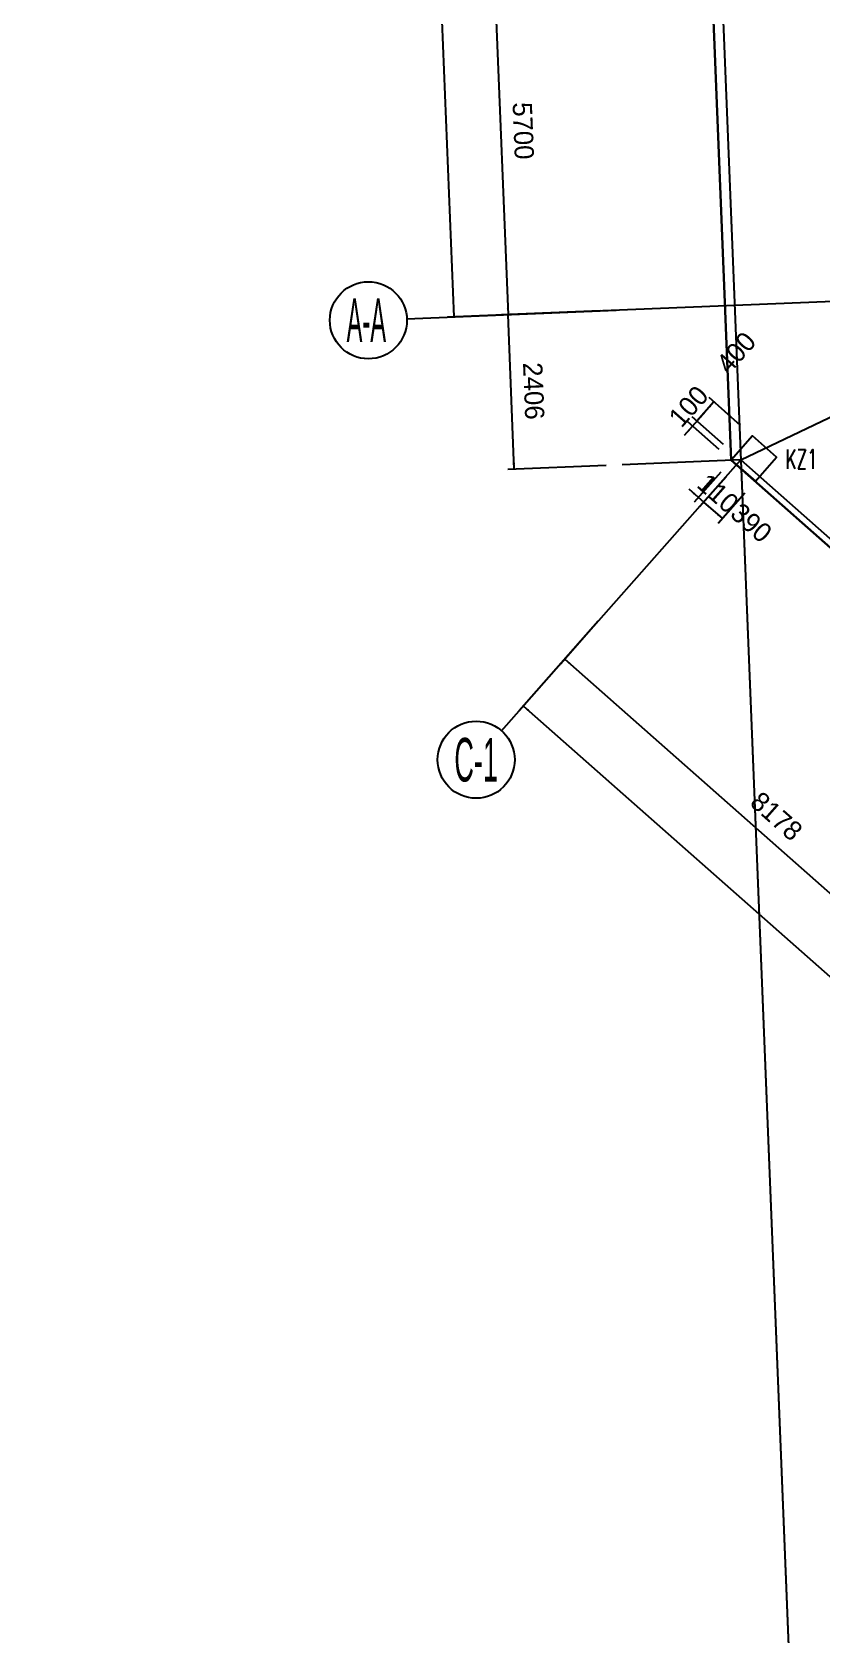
# Model space of a CAD drawing. Extents: x 387171 to 699106, y 11966 to 245688.
# Drawn here: x 471867 to 484172, y 50318 to 75273 of the extents above; entities that cross this region are included whole.
import ezdxf

# ---------------------------------------------------------------- set-up
doc = ezdxf.new("R2010")
doc.units = 0
doc.header["$LTSCALE"] = 100
doc.header["$MEASUREMENT"] = 0
for name, color, linetype in [('COLU', 7, 'Continuous'), ('DIM', 3, 'Continuous'), ('DOTE', 253, 'Continuous'), ('L-AXIS', 3, 'Continuous'), ('NUM', 7, 'Continuous'), ('Q-dote', 253, 'Continuous')]:
    doc.layers.add(name, color=color, linetype=linetype)
doc.styles.add('hztxt', font='hztxt')
doc.styles.get("Standard").update_dxf_attribs({"font": 'standard'})
doc.dimstyles.get("Standard").update_dxf_attribs({"dimtxt": 300, "dimasz": 100, "dimexe": 100, "dimexo": 250, "dimgap": 100, "dimtad": 0, "dimtoh": 1, "dimdec": 0, "dimdsep": 46, "dimcen": 0.09, "dimclrt": 7, "dimadec": 0, "dimazin": 0, "dimtfac": 1, "dimtdec": 4, "dimtofl": 0, "dimtmove": 0, "dimatfit": 3, "dimfxl": 1, "dimtolj": 1, "dimtzin": 0, "dimarcsym": 0})

# ---------------------------------------------------------------- blocks, each defined once
blk = doc.blocks.new('*D3059')
at = {"layer": 'L-AXIS', "color": 0, "linetype": 'ByBlock', "lineweight": -2}
for p, q in [((474241, 232201), (471867, 232105)), ((478441, 70839), (471967, 232109)), ((480715, 70931), (478341, 70835))]:
    blk.add_line(p, q, dxfattribs=at)
for points in [[(471967, 232109), (471988, 232010), (471954, 232009)], [(478441, 70839), (478420, 70939), (478453, 70940)]]:
    blk.add_solid(points, dxfattribs=at)
at = {"layer": 'L-AXIS', "color": 7, "linetype": 'Continuous', "lineweight": -2, "insert": (475554, 151488), "char_height": 300, "width": 1111.67, "attachment_point": 5, "rotation": 272.2988, "style": 'hztxt'}
blk.add_mtext('161400', dxfattribs=at)
blk = doc.blocks.new('*D77')
at = {"layer": 'L-AXIS', "color": 0, "linetype": 'ByBlock', "lineweight": -2}
for p, q in [((480487, 76626), (478954, 76565)), ((479054, 76569), (479282, 70873)), ((480715, 70931), (479182, 70869))]:
    blk.add_line(p, q, dxfattribs=at)
for points in [[(479054, 76569), (479074, 76469), (479041, 76468)], [(479282, 70873), (479262, 70972), (479295, 70974)]]:
    blk.add_solid(points, dxfattribs=at)
at = {"layer": 'L-AXIS', "color": 7, "linetype": 'Continuous', "lineweight": -2, "insert": (479518, 73735), "char_height": 300, "width": 780, "attachment_point": 5, "rotation": 272.2988, "style": 'hztxt'}
blk.add_mtext('5700', dxfattribs=at)
blk = doc.blocks.new('*D321')
at = {"layer": 'L-AXIS', "color": 0, "linetype": 'ByBlock', "lineweight": -2}
for p, q in [((480688, 66099), (479457, 64705)), ((479523, 64780), (492728, 53116)), ((493893, 54435), (492662, 53041))]:
    blk.add_line(p, q, dxfattribs=at)
for points in [[(479523, 64780), (479609, 64726), (479587, 64701)], [(492728, 53116), (492642, 53170), (492664, 53195)]]:
    blk.add_solid(points, dxfattribs=at)
at = {"layer": 'L-AXIS', "color": 7, "linetype": 'Continuous', "lineweight": -2, "insert": (486494, 59090), "char_height": 300, "width": 893.33, "attachment_point": 5, "rotation": 318.5454, "style": 'hztxt'}
blk.add_mtext('17618', dxfattribs=at)
blk = doc.blocks.new('*D2060')
at = {"layer": 'L-AXIS', "color": 0, "linetype": 'ByBlock', "lineweight": -2}
for p, q in [((480688, 66099), (480101, 65434)), ((480167, 65509), (486296, 60094)), ((486818, 60684), (486230, 60020))]:
    blk.add_line(p, q, dxfattribs=at)
for points in [[(480167, 65509), (480253, 65455), (480231, 65430)], [(486296, 60094), (486210, 60148), (486233, 60173)]]:
    blk.add_solid(points, dxfattribs=at)
at = {"layer": 'L-AXIS', "color": 7, "linetype": 'Continuous', "lineweight": -2, "insert": (483463, 63064), "char_height": 300, "width": 775, "attachment_point": 5, "rotation": 318.5454, "style": 'hztxt'}
blk.add_mtext('8178', dxfattribs=at)
blk = doc.blocks.new('_AXISO')
blk.add_circle((0, 0), 0.5)
blk = doc.blocks.new('*D2303')
at = {"layer": 'L-AXIS', "color": 0, "linetype": 'ByBlock', "lineweight": -2}
for p, q in [((480715, 70931), (479182, 70869)), ((479379, 68469), (479282, 70873)), ((480812, 68527), (479279, 68465))]:
    blk.add_line(p, q, dxfattribs=at)
for points in [[(479282, 70873), (479303, 70774), (479270, 70773)], [(479379, 68469), (479358, 68569), (479391, 68570)]]:
    blk.add_solid(points, dxfattribs=at)
at = {"layer": 'L-AXIS', "color": 7, "linetype": 'Continuous', "lineweight": -2, "insert": (479680, 69685), "char_height": 300, "width": 780, "attachment_point": 5, "rotation": 272.2988, "style": 'hztxt'}
blk.add_mtext('2406', dxfattribs=at)
blk = doc.blocks.new('*D1869')
at = {"layer": 'DIM', "color": 0, "linetype": 'ByBlock', "lineweight": -2}
for p, q in [((482489, 69514), (482224, 69215)), ((482901, 69150), (482414, 69581)), ((482636, 68851), (482149, 69281))]:
    blk.add_line(p, q, dxfattribs=at)
for points in [[(482489, 69514), (482435, 69429), (482410, 69451)], [(482224, 69215), (482278, 69301), (482303, 69279)]]:
    blk.add_solid(points, dxfattribs=at)
at = {"layer": 'DIM', "color": 7, "linetype": 'Continuous', "lineweight": -2, "insert": (482835, 70284), "char_height": 300, "width": 576.67, "attachment_point": 5, "rotation": 48.5454, "style": 'hztxt'}
blk.add_mtext('400', dxfattribs=at)
blk = doc.blocks.new('*D2131')
at = {"layer": 'DIM', "color": 0, "linetype": 'ByBlock', "lineweight": -2}
for p, q in [((482356, 69365), (482025, 68990)), ((482570, 68776), (482083, 69206)), ((482636, 68851), (482149, 69281))]:
    blk.add_line(p, q, dxfattribs=at)
for points in [[(482158, 69140), (482104, 69054), (482079, 69076)], [(482224, 69215), (482278, 69301), (482303, 69279)]]:
    blk.add_solid(points, dxfattribs=at)
at = {"layer": 'DIM', "color": 7, "linetype": 'Continuous', "lineweight": -2, "insert": (482094, 69445), "char_height": 300, "width": 476.67, "attachment_point": 5, "rotation": 48.5454, "style": 'hztxt'}
blk.add_mtext('100', dxfattribs=at)
blk = doc.blocks.new('*D1804')
at = {"layer": 'DIM', "color": 0, "linetype": 'ByBlock', "lineweight": -2}
for p, q in [((482594, 68423), (482179, 67953)), ((482096, 68161), (482478, 67823)), ((482677, 68350), (482262, 67880))]:
    blk.add_line(p, q, dxfattribs=at)
for points in [[(482245, 68028), (482159, 68082), (482181, 68107)], [(482328, 67955), (482414, 67901), (482392, 67876)]]:
    blk.add_solid(points, dxfattribs=at)
at = {"layer": 'DIM', "color": 7, "linetype": 'Continuous', "lineweight": -2, "insert": (482553, 68090), "char_height": 300, "width": 471.67, "attachment_point": 5, "rotation": 318.5454, "style": 'hztxt'}
blk.add_mtext('110', dxfattribs=at)
blk = doc.blocks.new('*D2124')
at = {"layer": 'DIM', "color": 0, "linetype": 'ByBlock', "lineweight": -2}
for p, q in [((482677, 68350), (482262, 67880)), ((482328, 67955), (482620, 67697)), ((482969, 68092), (482554, 67622))]:
    blk.add_line(p, q, dxfattribs=at)
for points in [[(482328, 67955), (482414, 67901), (482392, 67876)], [(482620, 67697), (482534, 67751), (482556, 67776)]]:
    blk.add_solid(points, dxfattribs=at)
at = {"layer": 'DIM', "color": 7, "linetype": 'Continuous', "lineweight": -2, "insert": (483071, 67632), "char_height": 300, "width": 561.67, "attachment_point": 5, "rotation": 318.5454, "style": 'hztxt'}
blk.add_mtext('390', dxfattribs=at)
blk = doc.blocks.new('1')
at = {"layer": 'DOTE'}
blk.add_line((458698, 592855), (587451, 458371), dxfattribs=at)
blk = doc.blocks.new('后浇带现场')
at = {"layer": 'Q-dote'}
blk.add_line((659263, 761135), (666731, 575100), dxfattribs=at)
at = {"color": 1, "lineweight": 30, "rotation": 318.5460777723208}
blk.add_blockref('1', (-77006, 620463), dxfattribs=at)

msp = doc.modelspace()

# ---------------------------------------------------------------- linework, layer by layer
at = {"color": 6, "lineweight": 30}
msp.add_lwpolyline([(476181.3, 232428.8), (494258.1, 233154.4), (494258.1, 231537.9), (540808.1, 231537.9), (540808.1, 232387.9), (590208.1, 232387.9), (590208.1, 232187.9), (593108.1, 232187.9), (593108.1, 230737.9), (608058.1, 230737.9), (608058.1, 231687.9), (648158.1, 231687.9), (648158.1, 230737.9), (657058.1, 230737.9), (657158.1, 196187.9), (658248.2, 196187.9), (663075.9, 83077.9), (659946, 47787.8), (654318.1, 48286.9), (653832.2, 42808.4), (496133.5, 56794.9), (482757.4, 68610.1), (476181.3, 232428.8)], dxfattribs=at)
at = {"layer": 'COLU'}
msp.add_lwpolyline([(482759.4, 68610.1), (483134.2, 68279.1), (483465.2, 68653.9), (483090.5, 68984.9)], close=True, dxfattribs=at)
at = {"layer": 'DOTE'}
for p, q in [((476264.6, 234093), (483732.6, 48057.9)), ((488406.5, 71239.4), (480372.5, 70916.9)), ((482907.5, 68611), (488406.5, 71239.4)), ((480853.7, 66285.9), (482907.5, 68611)), ((482907.5, 68611), (481061.6, 68536.9)), ((482907.5, 68611), (497434.7, 55778.9))]:
    msp.add_line(p, q, dxfattribs=at)
at = {"layer": 'L-AXIS'}
for p, q in [((477705.9, 70809.9), (480965.1, 70940.7)), ((479182.3, 64393.6), (480853.7, 66285.9))]:
    msp.add_line(p, q, dxfattribs=at)

# ---------------------------------------------------------------- block references
at = {"color": 3, "lineweight": 30}
msp.add_blockref('后浇带现场', (-182998.7, -527042.1), dxfattribs=at)
at = {"layer": 'L-AXIS'}
ref = msp.add_blockref('_AXISO', (477106.4, 70785.8), dxfattribs=dict(at, xscale=1199.999999999997, yscale=1200, rotation=359.999645787379))
ref.add_attrib('A', 'A-A', (476767, 70446.4), dxfattribs={"height": 678.82, "style": 'hztxt', "width": 0.40625})
ref = msp.add_blockref('_AXISO', (478785.1, 63944), dxfattribs=dict(at, xscale=1199.999999999997, yscale=1200, rotation=359.999645787379))
ref.add_attrib('A', 'C-1', (478445.7, 63604.6), dxfattribs={"height": 678.82, "style": 'hztxt', "width": 0.464286})

# ---------------------------------------------------------------- texts
at = {"layer": 'NUM', "color": 200, "width": 0.7}
msp.add_text('KZ1', height=300, dxfattribs=at).set_placement((483602.2, 68471.6))

# ---------------------------------------------------------------- dimensions: what is measured, and where the dimension line sits
at = {"layer": 'DIM', "color": 200}
for p1, p2, distance, picture, middle in [((483088.5, 68984.9), (482823.6, 68685.1), -800, '*D1869', (482445.9, 69843.4)), ((482823.6, 68685.1), (482757.4, 68610.1), -800, '*D2131', (481836.8, 69153.9)), ((482759.4, 68610.1), (482842.2, 68537), -776.4, '*D1804', (482259.6, 68349.3))]:
    dim = msp.add_aligned_dim(p1=p1, p2=p2, distance=distance, dimstyle='Standard', dxfattribs=at)
    dim.commit()
    dim.dimension.update_dxf_attribs({"geometry": picture, "text_midpoint": middle})
dim = msp.add_linear_dim(base=(482620.2, 67697.2), p1=(482842.2, 68537), p2=(483134.2, 68279.1), angle=138.54538, dimstyle='Standard', dxfattribs=at)
dim.commit()
dim.dimension.update_dxf_attribs({"geometry": '*D2124', "text_midpoint": (482639.7, 68013.5)})
at = {"layer": 'L-AXIS'}
for base, p1, p2, angle, picture, middle in [((471967, 232109.5), (480965.1, 70940.7), (474491.3, 232210.8), 92.29877, '*D3059', (475553.6, 151488.5)), ((479282.2, 70873.1), (480736.5, 76636.1), (480965.1, 70940.7), 92.29877, '*D77', (479517.6, 73734.9)), ((479282.2, 70873.1), (481061.6, 68536.9), (480965.1, 70940.7), 92.29877, '*D2303', (479680.1, 69685.3)), ((492727.8, 53116.3), (480853.7, 66285.9), (494058.1, 54622.3), 318.54538, '*D321', (486494.1, 59089.5)), ((486296.4, 60094.4), (480853.7, 66285.9), (486983, 60871.8), 318.54538, '*D2060', (483463.5, 63063.8))]:
    dim = msp.add_linear_dim(base=base, p1=p1, p2=p2, angle=angle, dimstyle='Standard', dxfattribs=at)
    dim.commit()
    dim.dimension.update_dxf_attribs({"geometry": picture, "text_midpoint": middle})

doc.saveas('drawing.dxf')
